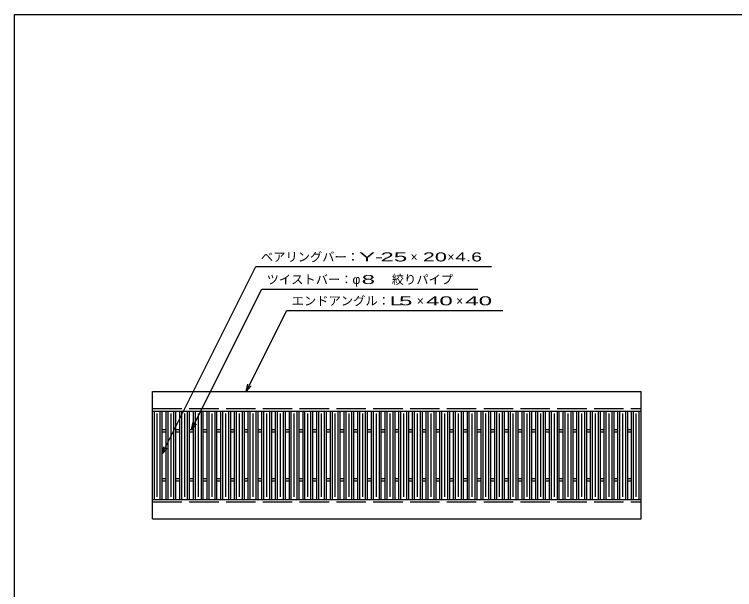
# Model space of a CAD drawing. Units: millimetres, scale not verified. Extents: x -1820 to 1724, y -1285 to 1059.
# Drawn here: x -1736 to -269, y -113 to 1059 of the extents above; entities that cross this region are included whole.
import ezdxf
from ezdxf.enums import TextEntityAlignment as Align

# ---------------------------------------------------------------- set-up
doc = ezdxf.new("R2010")
doc.units = ezdxf.units.MM
doc.header["$LTSCALE"] = 10
doc.linetypes.add('DASHED', pattern=[7.5, 6, -1.5])
for name, color, linetype, lineweight in [('0_2', 150, 'Continuous', 25), ('16', 3, 'Continuous', 25), ('22', 2, 'Continuous', 25)]:
    doc.layers.add(name, color=color, linetype=linetype, lineweight=lineweight)
doc.styles.add('ベクトル', font='')
doc.styles.get('ベクトル').set_extended_font_data('ベクトル')

msp = doc.modelspace()

# ---------------------------------------------------------------- linework, layer by layer
at = {"layer": '0_2'}
for p, q in [((-1736, -1141), (-1736, 1059)), ((-1736, 1059), (1724, 1059))]:
    msp.add_line(p, q, dxfattribs=at)
at = {"layer": '16'}
for p, q in [((-1454.8, 290.85), (-458.8, 290.85)), ((-1454.8, 250.85), (-1454.8, 290.85)), ((-458.8, 250.85), (-458.8, 290.85)), ((-1454.8, 250.85), (-458.8, 250.85)), ((-1454.8, 70.85), (-1454.8, 250.85)), ((-1454.8, 250.85), (-1434.8, 250.85)), ((-1450.8, 70.85), (-1450.8, 250.85)), ((-1438.8, 70.85), (-1438.8, 250.85)), ((-1434.8, 70.85), (-1434.8, 250.85)), ((-1426.9, 70.85), (-1426.9, 250.85)), ((-1426.9, 250.85), (-1406.9, 250.85)), ((-1422.9, 70.85), (-1422.9, 250.85)), ((-1410.9, 70.85), (-1410.9, 250.85)), ((-1406.9, 70.85), (-1406.9, 250.85)), ((-1399, 70.85), (-1399, 250.85)), ((-1399, 250.85), (-1379, 250.85)), ((-1395, 70.85), (-1395, 250.85)), ((-1383, 70.85), (-1383, 250.85)), ((-1379, 70.85), (-1379, 250.85)), ((-1371.1, 70.85), (-1371.1, 250.85)), ((-1371.1, 250.85), (-1351.1, 250.85)), ((-1367.1, 70.85), (-1367.1, 250.85)), ((-1355.1, 70.85), (-1355.1, 250.85)), ((-1351.1, 70.85), (-1351.1, 250.85)), ((-1343.2, 70.85), (-1343.2, 250.85)), ((-1343.2, 250.85), (-1323.2, 250.85)), ((-1339.2, 70.85), (-1339.2, 250.85)), ((-1327.2, 70.85), (-1327.2, 250.85)), ((-1323.2, 70.85), (-1323.2, 250.85)), ((-1315.3, 70.85), (-1315.3, 250.85)), ((-1315.3, 250.85), (-1295.3, 250.85)), ((-1311.3, 70.85), (-1311.3, 250.85)), ((-1299.3, 70.85), (-1299.3, 250.85)), ((-1295.3, 70.85), (-1295.3, 250.85)), ((-1287.4, 70.85), (-1287.4, 250.85)), ((-1287.4, 250.85), (-1267.4, 250.85)), ((-1283.4, 70.85), (-1283.4, 250.85)), ((-1271.4, 70.85), (-1271.4, 250.85)), ((-1267.4, 70.85), (-1267.4, 250.85)), ((-1259.5, 70.85), (-1259.5, 250.85)), ((-1259.5, 250.85), (-1239.5, 250.85)), ((-1255.5, 70.85), (-1255.5, 250.85)), ((-1243.5, 70.85), (-1243.5, 250.85)), ((-1239.5, 70.85), (-1239.5, 250.85)), ((-1231.6, 70.85), (-1231.6, 250.85)), ((-1231.6, 250.85), (-1211.6, 250.85)), ((-1227.6, 70.85), (-1227.6, 250.85)), ((-1215.6, 70.85), (-1215.6, 250.85)), ((-1211.6, 70.85), (-1211.6, 250.85)), ((-1203.7, 70.85), (-1203.7, 250.85)), ((-1203.7, 250.85), (-1183.7, 250.85)), ((-1199.7, 70.85), (-1199.7, 250.85)), ((-1187.7, 70.85), (-1187.7, 250.85)), ((-1183.7, 70.85), (-1183.7, 250.85)), ((-1175.8, 70.85), (-1175.8, 250.85)), ((-1175.8, 250.85), (-1155.8, 250.85)), ((-1171.8, 70.85), (-1171.8, 250.85)), ((-1159.8, 70.85), (-1159.8, 250.85)), ((-1155.8, 70.85), (-1155.8, 250.85)), ((-1147.9, 70.85), (-1147.9, 250.85)), ((-1147.9, 250.85), (-1127.9, 250.85)), ((-1143.9, 70.85), (-1143.9, 250.85)), ((-1131.9, 70.85), (-1131.9, 250.85)), ((-1127.9, 70.85), (-1127.9, 250.85)), ((-1120, 70.85), (-1120, 250.85)), ((-1120, 250.85), (-1100, 250.85)), ((-1116, 70.85), (-1116, 250.85)), ((-1104, 70.85), (-1104, 250.85)), ((-1100, 70.85), (-1100, 250.85)), ((-1092.1, 70.85), (-1092.1, 250.85)), ((-1092.1, 250.85), (-1072.1, 250.85)), ((-1088.1, 70.85), (-1088.1, 250.85)), ((-1076.1, 70.85), (-1076.1, 250.85)), ((-1072.1, 70.85), (-1072.1, 250.85)), ((-1064.2, 70.85), (-1064.2, 250.85)), ((-1064.2, 250.85), (-1044.2, 250.85)), ((-1060.2, 70.85), (-1060.2, 250.85)), ((-1048.2, 70.85), (-1048.2, 250.85)), ((-1044.2, 70.85), (-1044.2, 250.85)), ((-1036.3, 70.85), (-1036.3, 250.85)), ((-1036.3, 250.85), (-1016.3, 250.85)), ((-1032.3, 70.85), (-1032.3, 250.85)), ((-1020.3, 70.85), (-1020.3, 250.85)), ((-1016.3, 70.85), (-1016.3, 250.85)), ((-1008.4, 70.85), (-1008.4, 250.85)), ((-1008.4, 250.85), (-988.4, 250.85)), ((-1004.4, 70.85), (-1004.4, 250.85)), ((-992.4, 70.85), (-992.4, 250.85)), ((-988.4, 70.85), (-988.4, 250.85)), ((-980.5, 70.85), (-980.5, 250.85)), ((-980.5, 250.85), (-960.5, 250.85)), ((-976.5, 70.85), (-976.5, 250.85)), ((-964.5, 70.85), (-964.5, 250.85)), ((-960.5, 70.85), (-960.5, 250.85)), ((-952.6, 70.85), (-952.6, 250.85)), ((-952.6, 250.85), (-932.6, 250.85)), ((-948.6, 70.85), (-948.6, 250.85)), ((-936.6, 70.85), (-936.6, 250.85)), ((-932.6, 70.85), (-932.6, 250.85)), ((-924.7, 70.85), (-924.7, 250.85)), ((-924.7, 250.85), (-904.7, 250.85)), ((-920.7, 70.85), (-920.7, 250.85)), ((-908.7, 70.85), (-908.7, 250.85)), ((-904.7, 70.85), (-904.7, 250.85)), ((-896.8, 70.85), (-896.8, 250.85)), ((-896.8, 250.85), (-876.8, 250.85)), ((-892.8, 70.85), (-892.8, 250.85)), ((-880.8, 70.85), (-880.8, 250.85)), ((-876.8, 70.85), (-876.8, 250.85)), ((-868.9, 70.85), (-868.9, 250.85)), ((-868.9, 250.85), (-848.9, 250.85)), ((-864.9, 70.85), (-864.9, 250.85)), ((-852.9, 70.85), (-852.9, 250.85)), ((-848.9, 70.85), (-848.9, 250.85)), ((-841, 70.85), (-841, 250.85)), ((-841, 250.85), (-821, 250.85)), ((-837, 70.85), (-837, 250.85)), ((-825, 70.85), (-825, 250.85)), ((-821, 70.85), (-821, 250.85)), ((-813.1, 70.85), (-813.1, 250.85)), ((-813.1, 250.85), (-793.1, 250.85)), ((-809.1, 70.85), (-809.1, 250.85)), ((-797.1, 70.85), (-797.1, 250.85)), ((-793.1, 70.85), (-793.1, 250.85)), ((-785.2, 70.85), (-785.2, 250.85)), ((-785.2, 250.85), (-765.2, 250.85)), ((-781.2, 70.85), (-781.2, 250.85)), ((-769.2, 70.85), (-769.2, 250.85)), ((-765.2, 70.85), (-765.2, 250.85)), ((-757.3, 70.85), (-757.3, 250.85)), ((-757.3, 250.85), (-737.3, 250.85)), ((-753.3, 70.85), (-753.3, 250.85)), ((-741.3, 70.85), (-741.3, 250.85)), ((-737.3, 70.85), (-737.3, 250.85)), ((-729.4, 70.85), (-729.4, 250.85)), ((-729.4, 250.85), (-709.4, 250.85)), ((-725.4, 70.85), (-725.4, 250.85)), ((-713.4, 70.85), (-713.4, 250.85)), ((-709.4, 70.85), (-709.4, 250.85)), ((-701.5, 70.85), (-701.5, 250.85)), ((-701.5, 250.85), (-681.5, 250.85)), ((-697.5, 70.85), (-697.5, 250.85)), ((-685.5, 70.85), (-685.5, 250.85)), ((-681.5, 70.85), (-681.5, 250.85)), ((-673.6, 70.85), (-673.6, 250.85)), ((-673.6, 250.85), (-653.6, 250.85)), ((-669.6, 70.85), (-669.6, 250.85)), ((-657.6, 70.85), (-657.6, 250.85)), ((-653.6, 70.85), (-653.6, 250.85)), ((-645.7, 70.85), (-645.7, 250.85)), ((-645.7, 250.85), (-625.7, 250.85)), ((-641.7, 70.85), (-641.7, 250.85)), ((-629.7, 70.85), (-629.7, 250.85)), ((-625.7, 70.85), (-625.7, 250.85)), ((-617.8, 70.85), (-617.8, 250.85)), ((-617.8, 250.85), (-597.8, 250.85)), ((-613.8, 70.85), (-613.8, 250.85)), ((-601.8, 70.85), (-601.8, 250.85)), ((-597.8, 70.85), (-597.8, 250.85)), ((-589.9, 70.85), (-589.9, 250.85)), ((-589.9, 250.85), (-569.9, 250.85)), ((-585.9, 70.85), (-585.9, 250.85)), ((-573.9, 70.85), (-573.9, 250.85)), ((-569.9, 70.85), (-569.9, 250.85)), ((-562, 70.85), (-562, 250.85)), ((-562, 250.85), (-542, 250.85)), ((-558, 70.85), (-558, 250.85)), ((-546, 70.85), (-546, 250.85)), ((-542, 70.85), (-542, 250.85)), ((-534.1, 70.85), (-534.1, 250.85)), ((-534.1, 250.85), (-514.1, 250.85)), ((-530.1, 70.85), (-530.1, 250.85)), ((-518.1, 70.85), (-518.1, 250.85)), ((-514.1, 70.85), (-514.1, 250.85)), ((-506.2, 70.85), (-506.2, 250.85)), ((-506.2, 250.85), (-486.2, 250.85)), ((-502.2, 70.85), (-502.2, 250.85)), ((-490.2, 70.85), (-490.2, 250.85)), ((-486.2, 70.85), (-486.2, 250.85)), ((-478.8, 70.85), (-478.8, 250.85)), ((-478.8, 250.85), (-458.8, 250.85)), ((-474.8, 70.85), (-474.8, 250.85)), ((-462.8, 70.85), (-462.8, 250.85)), ((-458.8, 70.85), (-458.8, 250.85)), ((-1444.8, 75.85), (-1444.8, 245.85)), ((-1416.9, 75.85), (-1416.9, 245.85)), ((-1389, 75.85), (-1389, 245.85)), ((-1361.1, 75.85), (-1361.1, 245.85)), ((-1333.2, 75.85), (-1333.2, 245.85)), ((-1305.3, 75.85), (-1305.3, 245.85)), ((-1277.4, 75.85), (-1277.4, 245.85)), ((-1249.5, 75.85), (-1249.5, 245.85)), ((-1221.6, 75.85), (-1221.6, 245.85)), ((-1193.7, 75.85), (-1193.7, 245.85)), ((-1165.8, 75.85), (-1165.8, 245.85)), ((-1137.9, 75.85), (-1137.9, 245.85)), ((-1110, 75.85), (-1110, 245.85)), ((-1082.1, 75.85), (-1082.1, 245.85)), ((-1054.2, 75.85), (-1054.2, 245.85)), ((-1026.3, 75.85), (-1026.3, 245.85)), ((-998.4, 75.85), (-998.4, 245.85)), ((-970.5, 75.85), (-970.5, 245.85)), ((-942.6, 75.85), (-942.6, 245.85)), ((-914.7, 75.85), (-914.7, 245.85)), ((-886.8, 75.85), (-886.8, 245.85)), ((-858.9, 75.85), (-858.9, 245.85)), ((-831, 75.85), (-831, 245.85)), ((-803.1, 75.85), (-803.1, 245.85)), ((-775.2, 75.85), (-775.2, 245.85)), ((-747.3, 75.85), (-747.3, 245.85)), ((-719.4, 75.85), (-719.4, 245.85)), ((-691.5, 75.85), (-691.5, 245.85)), ((-663.6, 75.85), (-663.6, 245.85)), ((-635.7, 75.85), (-635.7, 245.85)), ((-607.8, 75.85), (-607.8, 245.85)), ((-579.9, 75.85), (-579.9, 245.85)), ((-552, 75.85), (-552, 245.85)), ((-524.1, 75.85), (-524.1, 245.85)), ((-496.2, 75.85), (-496.2, 245.85)), ((-468.8, 75.85), (-468.8, 245.85)), ((-1434.8, 213.35), (-1426.9, 213.35)), ((-1434.8, 208.35), (-1426.9, 208.35)), ((-1406.9, 213.35), (-1399, 213.35)), ((-1406.9, 208.35), (-1399, 208.35)), ((-1379, 213.35), (-1371.1, 213.35)), ((-1379, 208.35), (-1371.1, 208.35)), ((-1351.1, 213.35), (-1343.2, 213.35)), ((-1351.1, 208.35), (-1343.2, 208.35)), ((-1323.2, 213.35), (-1315.3, 213.35)), ((-1323.2, 208.35), (-1315.3, 208.35)), ((-1295.3, 213.35), (-1287.4, 213.35)), ((-1295.3, 208.35), (-1287.4, 208.35)), ((-1267.4, 213.35), (-1259.5, 213.35)), ((-1267.4, 208.35), (-1259.5, 208.35)), ((-1239.5, 213.35), (-1231.6, 213.35)), ((-1239.5, 208.35), (-1231.6, 208.35)), ((-1211.6, 213.35), (-1203.7, 213.35)), ((-1211.6, 208.35), (-1203.7, 208.35)), ((-1183.7, 213.35), (-1175.8, 213.35)), ((-1183.7, 208.35), (-1175.8, 208.35)), ((-1155.8, 213.35), (-1147.9, 213.35)), ((-1155.8, 208.35), (-1147.9, 208.35)), ((-1127.9, 213.35), (-1120, 213.35)), ((-1127.9, 208.35), (-1120, 208.35)), ((-1100, 213.35), (-1092.1, 213.35)), ((-1100, 208.35), (-1092.1, 208.35)), ((-1072.1, 213.35), (-1064.2, 213.35)), ((-1072.1, 208.35), (-1064.2, 208.35)), ((-1044.2, 213.35), (-1036.3, 213.35)), ((-1044.2, 208.35), (-1036.3, 208.35)), ((-1016.3, 213.35), (-1008.4, 213.35)), ((-1016.3, 208.35), (-1008.4, 208.35)), ((-988.4, 213.35), (-980.5, 213.35)), ((-988.4, 208.35), (-980.5, 208.35)), ((-960.5, 213.35), (-952.6, 213.35)), ((-960.5, 208.35), (-952.6, 208.35)), ((-932.6, 213.35), (-924.7, 213.35)), ((-932.6, 208.35), (-924.7, 208.35)), ((-904.7, 213.35), (-896.8, 213.35)), ((-904.7, 208.35), (-896.8, 208.35)), ((-876.8, 213.35), (-868.9, 213.35)), ((-876.8, 208.35), (-868.9, 208.35)), ((-848.9, 213.35), (-841, 213.35)), ((-848.9, 208.35), (-841, 208.35)), ((-821, 213.35), (-813.1, 213.35)), ((-821, 208.35), (-813.1, 208.35)), ((-793.1, 213.35), (-785.2, 213.35)), ((-793.1, 208.35), (-785.2, 208.35)), ((-765.2, 213.35), (-757.3, 213.35)), ((-765.2, 208.35), (-757.3, 208.35)), ((-737.3, 213.35), (-729.4, 213.35)), ((-737.3, 208.35), (-729.4, 208.35)), ((-709.4, 213.35), (-701.5, 213.35)), ((-709.4, 208.35), (-701.5, 208.35)), ((-681.5, 213.35), (-673.6, 213.35)), ((-681.5, 208.35), (-673.6, 208.35)), ((-653.6, 213.35), (-645.7, 213.35)), ((-653.6, 208.35), (-645.7, 208.35)), ((-625.7, 213.35), (-617.8, 213.35)), ((-625.7, 208.35), (-617.8, 208.35)), ((-597.8, 213.35), (-589.9, 213.35)), ((-597.8, 208.35), (-589.9, 208.35)), ((-569.9, 213.35), (-562, 213.35)), ((-569.9, 208.35), (-562, 208.35)), ((-542, 213.35), (-534.1, 213.35)), ((-542, 208.35), (-534.1, 208.35)), ((-514.1, 213.35), (-506.2, 213.35)), ((-514.1, 208.35), (-506.2, 208.35)), ((-486.2, 213.35), (-478.3, 213.35)), ((-486.2, 208.35), (-478.3, 208.35)), ((-1434.8, 113.35), (-1426.9, 113.35)), ((-1434.8, 108.35), (-1426.9, 108.35)), ((-1406.9, 113.35), (-1399, 113.35)), ((-1406.9, 108.35), (-1399, 108.35)), ((-1379, 113.35), (-1371.1, 113.35)), ((-1379, 108.35), (-1371.1, 108.35)), ((-1351.1, 113.35), (-1343.2, 113.35)), ((-1351.1, 108.35), (-1343.2, 108.35)), ((-1323.2, 113.35), (-1315.3, 113.35)), ((-1323.2, 108.35), (-1315.3, 108.35)), ((-1295.3, 113.35), (-1287.4, 113.35)), ((-1295.3, 108.35), (-1287.4, 108.35)), ((-1267.4, 113.35), (-1259.5, 113.35)), ((-1267.4, 108.35), (-1259.5, 108.35)), ((-1239.5, 113.35), (-1231.6, 113.35)), ((-1239.5, 108.35), (-1231.6, 108.35)), ((-1211.6, 113.35), (-1203.7, 113.35)), ((-1211.6, 108.35), (-1203.7, 108.35)), ((-1183.7, 113.35), (-1175.8, 113.35)), ((-1183.7, 108.35), (-1175.8, 108.35)), ((-1155.8, 113.35), (-1147.9, 113.35)), ((-1155.8, 108.35), (-1147.9, 108.35)), ((-1127.9, 113.35), (-1120, 113.35)), ((-1127.9, 108.35), (-1120, 108.35)), ((-1100, 113.35), (-1092.1, 113.35)), ((-1100, 108.35), (-1092.1, 108.35)), ((-1072.1, 113.35), (-1064.2, 113.35)), ((-1072.1, 108.35), (-1064.2, 108.35)), ((-1044.2, 113.35), (-1036.3, 113.35)), ((-1044.2, 108.35), (-1036.3, 108.35)), ((-1016.3, 113.35), (-1008.4, 113.35)), ((-1016.3, 108.35), (-1008.4, 108.35)), ((-988.4, 113.35), (-980.5, 113.35)), ((-988.4, 108.35), (-980.5, 108.35)), ((-960.5, 113.35), (-952.6, 113.35)), ((-960.5, 108.35), (-952.6, 108.35)), ((-932.6, 113.35), (-924.7, 113.35)), ((-932.6, 108.35), (-924.7, 108.35)), ((-904.7, 113.35), (-896.8, 113.35)), ((-904.7, 108.35), (-896.8, 108.35)), ((-876.8, 113.35), (-868.9, 113.35)), ((-876.8, 108.35), (-868.9, 108.35)), ((-848.9, 113.35), (-841, 113.35)), ((-848.9, 108.35), (-841, 108.35)), ((-821, 113.35), (-813.1, 113.35)), ((-821, 108.35), (-813.1, 108.35)), ((-793.1, 113.35), (-785.2, 113.35)), ((-793.1, 108.35), (-785.2, 108.35)), ((-765.2, 113.35), (-757.3, 113.35)), ((-765.2, 108.35), (-757.3, 108.35)), ((-737.3, 113.35), (-729.4, 113.35)), ((-737.3, 108.35), (-729.4, 108.35)), ((-709.4, 113.35), (-701.5, 113.35)), ((-709.4, 108.35), (-701.5, 108.35)), ((-681.5, 113.35), (-673.6, 113.35)), ((-681.5, 108.35), (-673.6, 108.35)), ((-653.6, 113.35), (-645.7, 113.35)), ((-653.6, 108.35), (-645.7, 108.35)), ((-625.7, 113.35), (-617.8, 113.35)), ((-625.7, 108.35), (-617.8, 108.35)), ((-597.8, 113.35), (-589.9, 113.35)), ((-597.8, 108.35), (-589.9, 108.35)), ((-569.9, 113.35), (-562, 113.35)), ((-569.9, 108.35), (-562, 108.35)), ((-542, 113.35), (-534.1, 113.35)), ((-542, 108.35), (-534.1, 108.35)), ((-514.1, 113.35), (-506.2, 113.35)), ((-514.1, 108.35), (-506.2, 108.35)), ((-486.2, 113.35), (-478.3, 113.35)), ((-486.2, 108.35), (-478.3, 108.35)), ((-1454.8, 70.85), (-458.8, 70.85)), ((-1454.8, 30.85), (-1454.8, 70.85)), ((-1454.8, 70.85), (-1434.8, 70.85)), ((-1426.9, 70.85), (-1406.9, 70.85)), ((-1399, 70.85), (-1379, 70.85)), ((-1371.1, 70.85), (-1351.1, 70.85)), ((-1343.2, 70.85), (-1323.2, 70.85)), ((-1315.3, 70.85), (-1295.3, 70.85)), ((-1287.4, 70.85), (-1267.4, 70.85)), ((-1259.5, 70.85), (-1239.5, 70.85)), ((-1231.6, 70.85), (-1211.6, 70.85)), ((-1203.7, 70.85), (-1183.7, 70.85)), ((-1175.8, 70.85), (-1155.8, 70.85)), ((-1147.9, 70.85), (-1127.9, 70.85)), ((-1120, 70.85), (-1100, 70.85)), ((-1092.1, 70.85), (-1072.1, 70.85)), ((-1064.2, 70.85), (-1044.2, 70.85)), ((-1036.3, 70.85), (-1016.3, 70.85)), ((-1008.4, 70.85), (-988.4, 70.85)), ((-980.5, 70.85), (-960.5, 70.85)), ((-952.6, 70.85), (-932.6, 70.85)), ((-924.7, 70.85), (-904.7, 70.85)), ((-896.8, 70.85), (-876.8, 70.85)), ((-868.9, 70.85), (-848.9, 70.85)), ((-841, 70.85), (-821, 70.85)), ((-813.1, 70.85), (-793.1, 70.85)), ((-785.2, 70.85), (-765.2, 70.85)), ((-757.3, 70.85), (-737.3, 70.85)), ((-729.4, 70.85), (-709.4, 70.85)), ((-701.5, 70.85), (-681.5, 70.85)), ((-673.6, 70.85), (-653.6, 70.85)), ((-645.7, 70.85), (-625.7, 70.85)), ((-617.8, 70.85), (-597.8, 70.85)), ((-589.9, 70.85), (-569.9, 70.85)), ((-562, 70.85), (-542, 70.85)), ((-534.1, 70.85), (-514.1, 70.85)), ((-506.2, 70.85), (-486.2, 70.85)), ((-478.8, 70.85), (-458.8, 70.85)), ((-458.8, 30.85), (-458.8, 70.85)), ((-1454.8, 30.85), (-458.8, 30.85))]:
    msp.add_line(p, q, dxfattribs=at)
at = {"layer": '16', "linetype": 'DASHED'}
for p, q in [((-1454.8, 255.85), (-458.8, 255.85)), ((-1454.8, 65.85), (-458.8, 65.85))]:
    msp.add_line(p, q, dxfattribs=at)
at = {"layer": '22', "color": 4}
for p, q in [((-1434.8, 163.35), (-1243.8, 545.35)), ((-1243.8, 545.35), (-763.8, 545.35)), ((-1375.05, 213.35), (-1232.05, 499.35)), ((-1232.05, 499.35), (-792.05, 499.35)), ((-1263.45, 290.85), (-1180.95, 455.85)), ((-1180.95, 455.85), (-740.95, 455.85)), ((-1263.45, 290.85), (-1260.45, 305.45)), ((-1263.45, 290.85), (-1253.45, 301.85)), ((-1375.05, 213.35), (-1372.05, 227.95)), ((-1375.05, 213.35), (-1365.05, 224.35)), ((-1434.8, 163.35), (-1431.8, 177.95)), ((-1434.8, 163.35), (-1424.8, 174.35))]:
    msp.add_line(p, q, dxfattribs=at)

# ---------------------------------------------------------------- texts
at = {"layer": '22', "style": 'ベクトル'}
for s, p in [('ベアリングバー：', (-1233.8, 564.85)), ('×', (-928.8, 564.85)), ('×', (-853.8, 564.85)), ('ツイストバー：', (-1222.05, 518.85)), ('絞りパイプ', (-967.05, 518.85)), ('φ', (-1047.05, 518.85)), ('エンドアングル：', (-1170.95, 475.35)), ('×', (-915.95, 475.35)), ('×', (-835.95, 475.35))]:
    msp.add_text(s, height=18.33, dxfattribs=at).set_placement(p, align=Align.MIDDLE_LEFT)
for s, width, p in [('Y-', 2, (-1033.8, 564.85)), (' 25 ', 2, (-1003.8, 564.85)), ('20', 1.8, (-903.8, 564.85)), (' 4.6 ', 1.6, (-848.8, 564.85)), (' 8 ', 2, (-1042.05, 518.85)), ('L', 1.8, (-970.95, 475.35)), (' 5 ', 2, (-965.95, 475.35)), (' 40 ', 2, (-910.95, 475.35)), (' 40 ', 2, (-830.95, 475.35))]:
    msp.add_text(s, height=18.33, dxfattribs=dict(at, width=width)).set_placement(p, align=Align.MIDDLE_LEFT)

doc.saveas('drawing.dxf')
